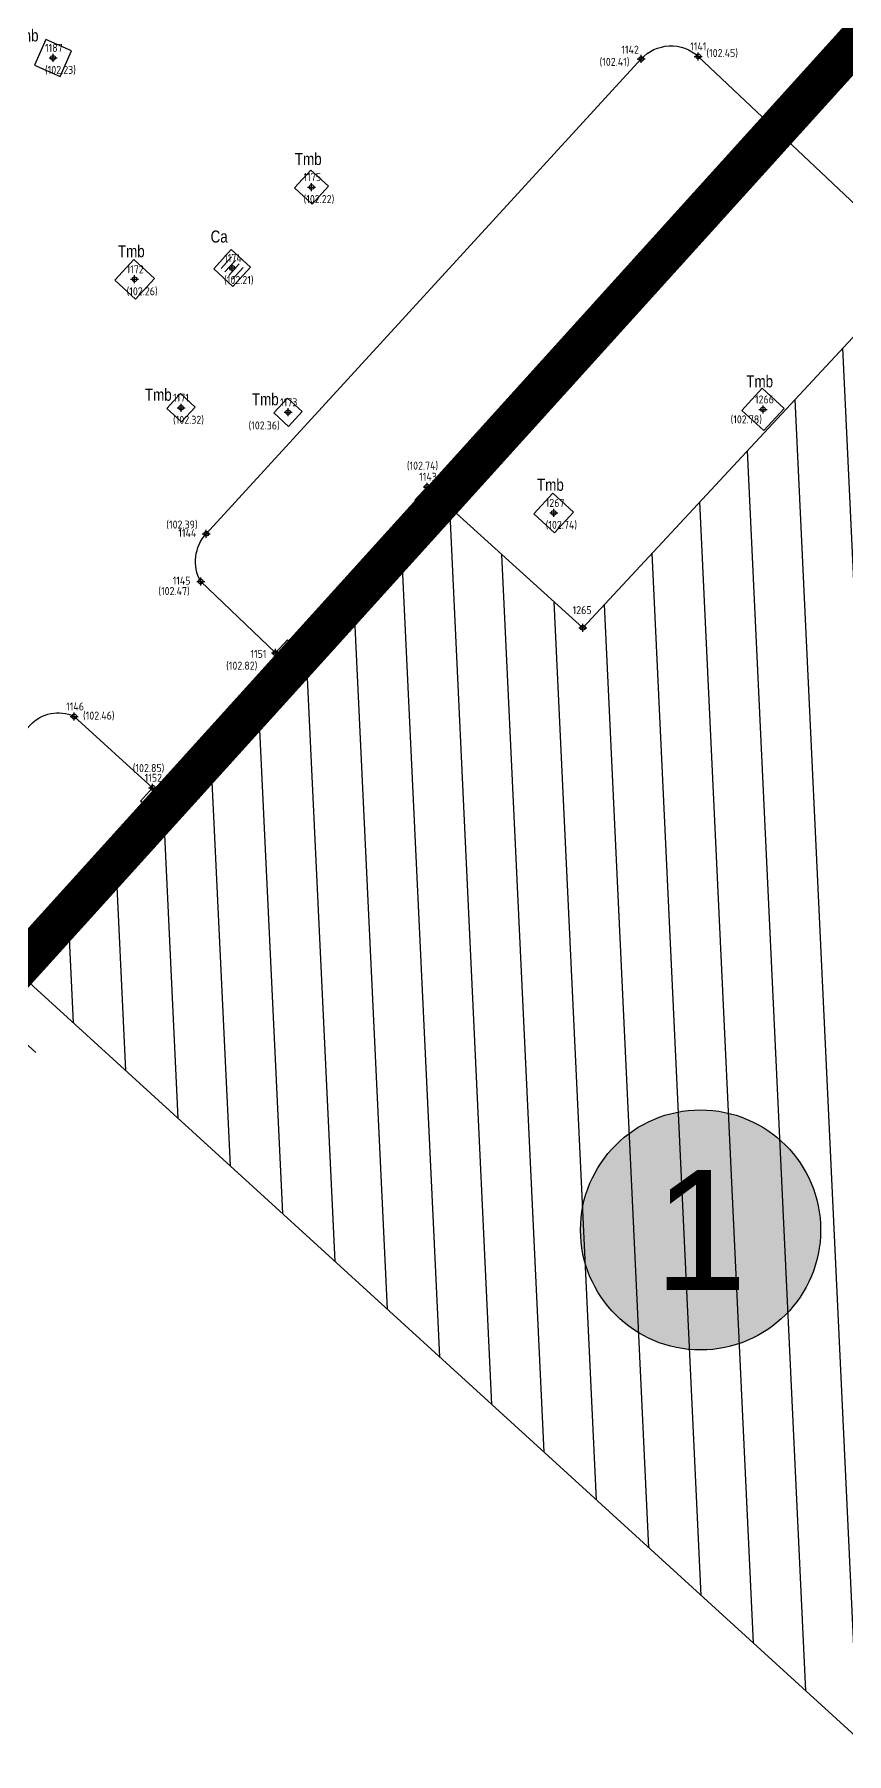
# Model space of a CAD drawing. Extents: x 9555 to 11275, y -8412 to -6382.
# Drawn here: x 10238.75 to 10259.04, y -8103.19 to -8060.23 of the extents above; entities that cross this region are included whole.
import ezdxf
from ezdxf.enums import TextEntityAlignment as Align

# ---------------------------------------------------------------- set-up
doc = ezdxf.new("R2010")
doc.units = 0
doc.header["$MEASUREMENT"] = 0
doc.header["$XCLIPFRAME"] = 2
doc.header["$PDMODE"] = 33
doc.header["$PDSIZE"] = 0.12
doc.linetypes.add('TRATTEGGIATA', pattern=[0.75, 0.5, -0.25])
doc.layers.get('0').update_dxf_attribs({"color": 53, "lineweight": 50})
for name, color, linetype in [('02_CAT', 7, 'Continuous'), ('GEI-Nome_P', 6, 'Continuous'), ('GEI-Punti', 7, 'Continuous'), ('Gei-Punti_3D', 3, 'Continuous'), ('GEI-Quote_P', 3, 'Continuous'), ('GEI-Simboli', 6, 'Continuous'), ('Immagine', 181, 'Continuous'), ('Ril-Aiuola_Retino', 85, 'Continuous'), ('Ril-Fabbr_Num', 7, 'Continuous'), ('Ril-Fabbr_Retino', 8, 'Continuous'), ('Ril-Strada', 4, 'Continuous'), ('Ril-Tomb_CADITOIA-Chiusino', 5, 'Continuous'), ('Ril-Tombino', 5, 'Continuous')]:
    doc.layers.add(name, color=color, linetype=linetype)
doc.layers.add('Ril-Fabbr', color=9, linetype='Continuous', lineweight=30)
doc.layers.add('x Area Rilievo', color=1, linetype='Continuous', lineweight=15)
doc.styles.add('Arial', font='arial.ttf')
doc.styles.add('HELVLA', font='helvl', dxfattribs={"width": 0.8})
doc.styles.get("Standard").update_dxf_attribs({"font": 'isocp.shx'})
picture_1 = doc.add_image_def('image2.png', size_in_pixel=(4950, 3510))
picture_2 = doc.add_image_def('image3.png', size_in_pixel=(3510, 4950))

# ---------------------------------------------------------------- blocks, each defined once
blk = doc.blocks.new('FabbrTeatro-N')
at = {"layer": 'Ril-Fabbr_Num'}
h = blk.add_hatch(color=152, dxfattribs=at)
edge = h.paths.add_edge_path()
edge.add_arc((0, 0), 1, 0, 360)
blk.add_circle((0, 0), 1, dxfattribs=at)
at = {"layer": 'Ril-Fabbr_Num', "style": 'Arial'}
blk.add_attdef('Num', text='', height=1, dxfattribs=at).set_placement((0, 0), align=Align.MIDDLE)
blk = doc.blocks.new('TCa-a')
at = {"layer": 'Ril-Tomb_CADITOIA-Chiusino'}
for p, q in [((-0.15, 0.15), (0.15, 0.15)), ((-0.15, 0.05), (0.15, 0.05)), ((-0.15, -0.05), (0.15, -0.05)), ((-0.15, -0.15), (0.15, -0.15))]:
    blk.add_line(p, q, dxfattribs=at)
blk.add_lwpolyline([(-0.25, -0.25), (0.25, -0.25), (0.25, 0.25), (-0.25, 0.25)], close=True, dxfattribs=at)
blk = doc.blocks.new('-Fgl. 957E Estratto Foglio Intero_PostFR2')
at = {"layer": 'Immagine'}
image = blk.add_image(picture_1, insert=(9917.284, -8422.509), size_in_units=(838.183, 594.348), rotation=0.00109, dxfattribs=at)
image.set_boundary_path([(308.756, 193.629), (4680.161, 3410.458)])
image.dxf.flags = 15
blk = doc.blocks.new('-Fgl. 958 Estratto Foglio Intero_PostFR3')
at = {"layer": 'Immagine'}
image = blk.add_image(picture_2, insert=(9716.786, -8308.175), size_in_units=(1485.814, 2095.379), rotation=-0.001044, dxfattribs=at)
image.set_boundary_path([(486.986, 415.0435), (2987.88, 4584.8433)])
image.dxf.flags = 15
blk = doc.blocks.new('- Fogli_Unione (Estratti_20043_SpostatoComeAll.957E_SuRIL_PostFR1-FR2-FR3 (2021-02-08)')
for name in ['-Fgl. 958 Estratto Foglio Intero_PostFR3', '-Fgl. 957E Estratto Foglio Intero_PostFR2']:
    blk.add_blockref(name, (0, 0))
blk = doc.blocks.new('2493-1_PostFRAZ')
at = {"layer": '02_CAT'}
blk.add_blockref('- Fogli_Unione (Estratti_20043_SpostatoComeAll.957E_SuRIL_PostFR1-FR2-FR3 (2021-02-08)', (2.401, 6.764), dxfattribs=at)

msp = doc.modelspace()

# ---------------------------------------------------------------- hatches: boundary and pattern name
at = {"layer": 'Ril-Aiuola_Retino'}
h = msp.add_hatch(dxfattribs=at)
h.set_pattern_fill('TEXTURE', color=256, scale=3, angle=90)
h.set_pattern_definition([(90, (-1.44, 2.16), (-2.28, 1.32), [0.12, -2.01, 0.09, -0.87, 0.18, -2.13]), (100, (-2.67, 1.59), (-2.85344285, 0.80676137), [0.21, -0.51, 0.27, -1.59, 0.15, -1.98]), (110, (-1.71, 1.29), (-2.20976253, 1.33470954), [0.24, -1.65, 0.21, -1.23, 0.15, -0.96]), (120, (-1.53, 2.16), (-2.5405187, -0.21969256), [0.15, -0.99, 0.12, -1.47, 0.09, -1.95]), (130, (-2.19, 1.32), (-2.16370355, 0.33835917), [0.12, -1.32, 0.09, -0.84, 0.24, -1.53]), (140, (-1.11, 1.77), (-2.35733494, -0.80247865), [0.06, -1.11, 0.15, -1.83, 0.18, -0.93]), (150, (-1.32, 1.86), (-2.23707658, -0.9947303), [0.15, -1.23, 0.06, -1.44, 0.12, -1.11]), (160, (-0.96, 1.53), (-2.15586848, -1.0989227), [0.09, -0.57, 0.18, -0.96, 0.12, -1.32]), (170, (-2.73, 1.68), (-1.6471945, -2.08565344), [0.21, -1.32, 0.09, -1.56, 0.18, -1.47]), (180, (-1.44, 1.86), (-1.11, -2.64), [0.18, -0.93, 0.12, -1.83, 0.06, -1.86]), (190, (-2.37, 1.38), (-1.4514529, -2.4797146), [0.21, -1.17, 0.18, -0.96, 0.21, -2.19]), (200, (-0.66, 1.17), (-0.81691138, -2.40440342), [0.24, -0.78, 0.12, -1.59, 0.18, -1.74]), (210, (-1.02, 0.36), (-0.28492268, -2.86649944), [0.15, -2.01, 0.18, -0.93, 0.21, -1.23]), (220, (-0.36, 1.02), (-0.71266081, -2.79107767), [0.09, -0.66, 0.12, -1.29, 0.24, -1.68]), (230, (-2.76, 0.12), (0.34205688, -2.20596852), [0.18, -1.08, 0.21, -0.93, 0.12, -1.26]), (240, (-0.18, 2.61), (1.2076726, -2.04824972), [0.12, -0.84, 0.24, -1.86, 0.21, -1.71]), (250, (-1.86, 0.63), (1.6242869, -2.37901074), [0.18, -1.26, 0.15, -1.14, 0.12, -1.83]), (260, (-1.14, 0.81), (1.69123165, -2.15644047), [0.27, -0.99, 0.18, -1.35, 0.24, -1.32])])
h.paths.add_polyline_path([(10234.934, -8089.725), (10227.911, -8083.299, 0.365549), (10226.597, -8083.616), (10226.597, -8083.606), (10214.12, -8097.17), (10214.12, -8097.168, 0.445821), (10214.466, -8100.474), (10215.954, -8101.818)])
h.paths.add_polyline_path([(10220.122, -8091.293, -1), (10220.822, -8091.293, -1)], flags=16)
h.paths.add_polyline_path([(10227.645, -8085.633), (10227.092, -8085.126), (10227.599, -8084.574), (10228.152, -8085.08)], flags=16)
h.paths.add_polyline_path([(10228.843, -8085.773), (10228.399, -8085.369), (10228.803, -8084.925), (10229.246, -8085.329)], flags=16)
h.paths.add_polyline_path([(10214.53, -8098.635), (10214.125, -8099.077), (10213.683, -8098.672), (10214.088, -8098.229)], flags=16)
h.paths.add_polyline_path([(10250.74, -8041.621), (10250.74, -8041.621), (10250.74, -8041.621)])
h.paths.add_polyline_path([(10236.131, -8061.595, 0.176421), (10236.418, -8059.361, 0.080733), (10234.724, -8055.148), (10234.241, -8055.674), (10220.928, -8043.425), (10222.018, -8042.254), (10221.757, -8042.017), (10213.714, -8050.859), (10223.246, -8059.641), (10202.658, -8081.428), (10205.004, -8083.525), (10209.386, -8087.612), (10206.157, -8091.145), (10206.829, -8091.759, 0.443731), (10208.681, -8091.535), (10209.011, -8091.175)])
h.paths.add_polyline_path([(10207.276, -8083.358, -1), (10207.026, -8083.358, -1)], flags=16)
h.paths.add_polyline_path([(10227.048, -8058.637, -1), (10227.198, -8058.637, -1)], flags=16)
h.paths.add_polyline_path([(10228.858, -8052.661, -1), (10229.058, -8052.661, -1)], flags=0)
h.paths.add_polyline_path([(10234.454, -8057.516, -1), (10234.653, -8057.516, -1)], flags=16)
h.paths.add_polyline_path([(10207.012, -8090.542), (10207.492, -8090.98), (10207.93, -8090.501), (10207.451, -8090.062)], flags=16)
h.paths.add_polyline_path([(10207.602, -8091.02), (10207.934, -8091.323), (10208.238, -8090.991), (10207.906, -8090.688)], flags=16)
h.paths.add_polyline_path([(10217.77, -8080.694), (10218.04, -8080.399), (10217.634, -8080.027), (10217.364, -8080.322)], flags=16)
h.paths.add_polyline_path([(10221.552, -8074.969), (10221.955, -8074.525), (10222.399, -8074.929), (10221.996, -8075.373)], flags=16)
h.paths.add_polyline_path([(10228.802, -8065.802), (10229.139, -8065.432), (10229.509, -8065.768), (10229.172, -8066.138)], flags=16)
h.paths.add_polyline_path([(10232.065, -8061.461), (10232.583, -8061.932), (10233.054, -8061.414), (10232.536, -8060.943)], flags=16)
h.paths.add_polyline_path([(10235.245, -8058.582), (10235.581, -8058.212), (10235.951, -8058.549), (10235.615, -8058.919)], flags=16)
h.paths.add_polyline_path([(10233.694, -8056.068), (10234.193, -8056.047), (10234.215, -8056.546), (10233.715, -8056.568)], flags=16)
h.paths.add_polyline_path([(10215.851, -8052.115), (10216.12, -8051.819), (10216.416, -8052.088), (10216.147, -8052.384)], flags=16)
edge = h.paths.add_edge_path(flags=16)
edge.add_arc((10231.033, -8055.839), 1.068, 172.3838, 282.3838, ccw=False)
edge.add_arc((10229.745, -8054.654), 1.068, 172.3838, 282.3838, ccw=False)
edge.add_arc((10228.457, -8053.469), 1.068, 172.3838, 282.3838, ccw=False)
edge.add_arc((10227.17, -8052.284), 1.068, 172.3838, 282.3838, ccw=False)
edge.add_arc((10225.882, -8051.1), 1.068, 172.3838, 282.3838, ccw=False)
edge.add_arc((10224.594, -8049.915), 1.068, 172.3838, 282.3838, ccw=False)
edge.add_arc((10223.306, -8048.73), 1.068, 172.3838, 282.3838, ccw=False)
edge.add_arc((10222.018, -8047.545), 1.068, 172.3838, 282.3838, ccw=False)
edge.add_arc((10220.73, -8046.36), 1.068, 172.3838, 282.3838, ccw=False)
edge.add_arc((10219.945, -8045.497), 0.772, 139.2228, 249.2228, ccw=False)
edge.add_arc((10219.966, -8045.448), 0.757, 33.0324, 143.0324, ccw=False)
edge.add_arc((10220.83, -8046.079), 1.068, -7.6162, 102.3838, ccw=False)
edge.add_arc((10222.118, -8047.264), 1.068, -7.6162, 102.3838, ccw=False)
edge.add_arc((10223.406, -8048.449), 1.068, -7.6162, 102.3838, ccw=False)
edge.add_arc((10224.694, -8049.633), 1.068, -7.6162, 102.3838, ccw=False)
edge.add_arc((10225.982, -8050.818), 1.068, -7.6162, 102.3838, ccw=False)
edge.add_arc((10227.27, -8052.003), 1.068, -7.6162, 102.3838, ccw=False)
edge.add_arc((10228.557, -8053.188), 1.068, -7.6162, 102.3838, ccw=False)
edge.add_arc((10229.845, -8054.373), 1.068, -7.6162, 102.3838, ccw=False)
edge.add_arc((10231.133, -8055.558), 1.068, -7.6162, 102.3838, ccw=False)
edge.add_arc((10231.313, -8055.966), 0.918, -93.1623, 16.8377, ccw=False)
at = {"layer": 'Ril-Fabbr_Retino'}
h = msp.add_hatch(dxfattribs=at)
h.set_pattern_fill('ANSI31', color=256, scale=10, angle=47.7, style=2)
edge = h.paths.add_edge_path()
edge.add_line((10305.386, -8054.479), (10290.308, -8040.666))
edge.add_line((10290.308, -8040.666), (10263.029, -8070.6))
edge.add_line((10263.029, -8070.6), (10259.523, -8067.448))
edge.add_line((10259.523, -8067.448), (10252.452, -8075.052))
edge.add_line((10252.452, -8075.052), (10248.671, -8071.632))
edge.add_line((10248.671, -8071.632), (10237.968, -8083.327))
edge.add_line((10237.968, -8083.327), (10271.854, -8114.233))
edge.add_line((10271.854, -8114.233), (10368.885, -8009.057))
edge.add_line((10368.885, -8009.057), (10334.494, -7977.361))
edge.add_line((10334.494, -7977.361), (10323.743, -7989.061))
edge.add_line((10323.743, -7989.061), (10327.592, -7992.561))
edge.add_line((10327.592, -7992.561), (10320.648, -8000.292))
edge.add_line((10320.648, -8000.292), (10324.144, -8003.516))
edge.add_line((10324.144, -8003.516), (10296.805, -8033.49))
edge.add_line((10296.805, -8033.49), (10312.054, -8047.115))
edge.add_line((10305.364, -8054.458), (10310.811, -8048.501))
edge.add_line((10310.811, -8048.501), (10312.054, -8047.115))

# ---------------------------------------------------------------- linework, layer by layer
at = {"layer": 'GEI-Punti'}
for p in [(10239.211, -8060.813), (10253.913, -8060.838), (10255.335, -8060.776), (10245.673, -8064.04), (10243.687, -8066.063), (10241.25, -8066.345), (10242.411, -8069.556), (10256.954, -8069.598), (10245.085, -8069.668), (10248.561, -8071.53), (10251.723, -8072.183), (10243.042, -8072.704), (10242.901, -8073.897), (10252.452, -8075.052), (10244.769, -8075.684), (10239.74, -8077.271), (10241.701, -8079.053)]:
    msp.add_point(p, dxfattribs=at)
at = {"layer": 'Gei-Punti_3D'}
for p in [(10239.211, -8060.813, 102.234), (10253.913, -8060.838, 102.411), (10255.335, -8060.776, 102.449), (10245.673, -8064.04, 102.216), (10243.687, -8066.063, 102.205), (10241.25, -8066.345, 102.262), (10242.411, -8069.556, 102.318), (10256.954, -8069.598, 102.778), (10245.085, -8069.668, 102.358), (10248.561, -8071.53, 102.737), (10251.723, -8072.183, 102.741), (10243.042, -8072.704, 102.39), (10242.901, -8073.897, 102.472), (10244.769, -8075.684, 102.82), (10239.74, -8077.271, 102.463), (10241.701, -8079.053, 102.85)]:
    msp.add_point(p, dxfattribs=at)
at = {"layer": 'GEI-Simboli'}
for p, q in [((10239.111, -8060.813), (10239.311, -8060.813)), ((10239.211, -8060.913), (10239.211, -8060.713)), ((10253.813, -8060.838), (10254.013, -8060.838)), ((10253.913, -8060.938), (10253.913, -8060.738)), ((10255.235, -8060.776), (10255.435, -8060.776)), ((10255.335, -8060.876), (10255.335, -8060.676)), ((10245.673, -8064.14), (10245.673, -8063.94)), ((10245.573, -8064.04), (10245.773, -8064.04)), ((10243.587, -8066.063), (10243.787, -8066.063)), ((10243.687, -8066.163), (10243.687, -8065.963)), ((10241.15, -8066.345), (10241.35, -8066.345)), ((10241.25, -8066.445), (10241.25, -8066.245)), ((10242.311, -8069.556), (10242.511, -8069.556)), ((10242.411, -8069.655), (10242.411, -8069.456)), ((10245.085, -8069.768), (10245.085, -8069.568)), ((10256.954, -8069.698), (10256.954, -8069.498)), ((10244.985, -8069.668), (10245.185, -8069.668)), ((10256.854, -8069.598), (10257.054, -8069.598)), ((10248.461, -8071.53), (10248.661, -8071.53)), ((10248.561, -8071.631), (10248.561, -8071.431)), ((10251.723, -8072.283), (10251.723, -8072.083)), ((10251.623, -8072.183), (10251.823, -8072.183)), ((10242.942, -8072.704), (10243.142, -8072.704)), ((10243.042, -8072.804), (10243.042, -8072.604)), ((10242.901, -8073.997), (10242.901, -8073.797)), ((10242.801, -8073.897), (10243.001, -8073.897)), ((10252.352, -8075.052), (10252.552, -8075.052)), ((10252.452, -8075.152), (10252.452, -8074.952)), ((10244.769, -8075.784), (10244.769, -8075.584)), ((10244.669, -8075.684), (10244.869, -8075.684)), ((10239.64, -8077.271), (10239.84, -8077.271)), ((10239.74, -8077.371), (10239.74, -8077.171)), ((10241.701, -8079.153), (10241.701, -8078.953)), ((10241.601, -8079.053), (10241.801, -8079.053))]:
    msp.add_line(p, q, dxfattribs=at)
at = {"layer": 'Ril-Fabbr'}
msp.add_lwpolyline([(10305.386, -8054.479), (10290.308, -8040.666), (10263.029, -8070.6), (10259.523, -8067.448), (10252.452, -8075.052), (10248.671, -8071.632), (10237.968, -8083.327), (10271.854, -8114.233), (10368.885, -8009.057), (10334.494, -7977.361), (10323.743, -7989.061), (10327.592, -7992.561), (10320.648, -8000.292), (10324.144, -8003.516), (10296.805, -8033.49), (10312.054, -8047.115)], dxfattribs=at)
at = {"layer": 'Ril-Fabbr', "color": 7}
for points in [[(10248.368, -8071.964), (10248.257, -8071.862), (10248.561, -8071.53), (10248.671, -8071.632)], [(10244.874, -8075.781), (10244.769, -8075.684), (10245.073, -8075.352), (10245.178, -8075.449)], [(10241.495, -8079.473), (10241.397, -8079.385), (10241.701, -8079.053), (10241.798, -8079.141)]]:
    msp.add_lwpolyline(points, dxfattribs=at)
at = {"layer": 'Ril-Strada'}
for points in [[(10244.769, -8075.684), (10242.901, -8073.897, -0.322771), (10243.042, -8072.704), (10253.913, -8060.838, -0.414451), (10255.335, -8060.776), (10262.942, -8067.95), (10268.029, -8062.345, -0.354433), (10268.872, -8062.215), (10269.366, -8062.544)], [(10238.779, -8085.671), (10235.066, -8082.315, -0.410183), (10235.032, -8081.432), (10238.641, -8077.487, -0.329263), (10239.74, -8077.271), (10241.701, -8079.053)]]:
    msp.add_lwpolyline(points, format="xyb", dxfattribs=at)
at = {"layer": 'Ril-Tombino'}
for points in [[(10238.75, -8060.994), (10239.392, -8061.274), (10239.672, -8060.633), (10239.03, -8060.352)], [(10245.249, -8064.059), (10245.691, -8064.464), (10246.097, -8064.022), (10245.655, -8063.616)], [(10240.756, -8066.366), (10241.271, -8066.839), (10241.745, -8066.324), (10241.229, -8065.85)], [(10256.424, -8069.621), (10256.977, -8070.128), (10257.484, -8069.576), (10256.932, -8069.069)], [(10242.058, -8069.571), (10242.426, -8069.909), (10242.764, -8069.54), (10242.396, -8069.202)], [(10244.732, -8069.683), (10245.1, -8070.021), (10245.438, -8069.652), (10245.07, -8069.314)], [(10251.228, -8072.205), (10251.744, -8072.678), (10252.217, -8072.162), (10251.702, -8071.689)]]:
    msp.add_lwpolyline(points, close=True, dxfattribs=at)
at = {"layer": 'x Area Rilievo', "linetype": 'TRATTEGGIATA', "lineweight": 0, "ltscale": 10, "const_width": 1}
msp.add_lwpolyline([(10561.071, -7840.391), (10415.946, -7709.147), (10326.96, -7738.791), (10288.996, -7748.932), (10283.895, -7766.399), (10280.736, -7779.083), (10263.249, -7802.296), (10149.988, -7927.536), (10182.712, -7957.129), (10084.037, -8066.241), (10054.064, -8039.135), (10024.505, -8071.821), (10019.775, -8077.051), (10070.409, -8122.842), (10149.878, -8034.968), (10222.804, -8100.918), (10229.342, -8093.529), (10229.342, -8093.529), (10397.888, -7907.157), (10402.978, -7911.76), (10454.44, -7958.3)], close=True, dxfattribs=at)

# ---------------------------------------------------------------- block references
at = {"layer": '02_CAT'}
msp.add_blockref('2493-1_PostFRAZ', (0, 0), dxfattribs=at)
at = {"layer": 'Ril-Fabbr_Num', "xscale": 3, "yscale": 3, "zscale": 3}
msp.add_blockref('FabbrTeatro-N', (10255.394, -8090.103), dxfattribs=at).add_auto_attribs({'Num': '1'})
at = {"layer": 'Ril-Tomb_CADITOIA-Chiusino', "xscale": 1.299999999991, "yscale": 1.299999999991, "zscale": 1.299999999991, "rotation": 227.4841641172163}
msp.add_blockref('TCa-a', (10243.687, -8066.063), dxfattribs=at)

# ---------------------------------------------------------------- texts
at = {"layer": 'GEI-Nome_P'}
for s, p in [('1187', (10239.011, -8060.663)), ('1142', (10253.414, -8060.708)), ('1141', (10255.135, -8060.626)), ('1175', (10245.473, -8063.89)), ('1174', (10243.487, -8065.913)), ('1172', (10241.05, -8066.195)), ('1171', (10242.211, -8069.405)), ('1173', (10244.885, -8069.518)), ('1266', (10256.754, -8069.448)), ('1143', (10248.361, -8071.381)), ('1267', (10251.523, -8072.033)), ('1144', (10242.343, -8072.784)), ('1145', (10242.202, -8073.976)), ('1265', (10252.196, -8074.713)), ('1151', (10244.145, -8075.807)), ('1146', (10239.54, -8077.121)), ('1152', (10241.501, -8078.903))]:
    msp.add_text(s, height=0.2, dxfattribs=at).set_placement(p)
at = {"layer": 'GEI-Quote_P'}
for s, p in [('(102.41)', (10252.869, -8061.012)), ('(102.45)', (10255.54, -8060.791)), ('(102.23)', (10239.011, -8061.213)), ('(102.22)', (10245.473, -8064.44)), ('(102.26)', (10241.05, -8066.745)), ('(102.21)', (10243.487, -8066.463)), ('(102.32)', (10242.211, -8069.956)), ('(102.36)', (10244.097, -8070.098)), ('(102.78)', (10256.144, -8069.946)), ('(102.74)', (10248.053, -8071.102)), ('(102.39)', (10242.043, -8072.575)), ('(102.74)', (10251.523, -8072.583)), ('(102.47)', (10241.843, -8074.237)), ('(102.82)', (10243.537, -8076.101)), ('(102.46)', (10239.961, -8077.349)), ('(102.85)', (10241.204, -8078.66))]:
    msp.add_text(s, height=0.2, dxfattribs=at).set_placement(p)
at = {"layer": 'Ril-Tomb_CADITOIA-Chiusino', "style": 'HELVLA', "width": 0.8}
msp.add_text('Ca', height=0.3, dxfattribs=at).set_placement((10243.363, -8065.277), align=Align.MIDDLE)
at = {"layer": 'Ril-Tombino', "style": 'HELVLA', "width": 0.8}
msp.add_text('Tmb', height=0.3, rotation=0.7465, dxfattribs=at).set_placement((10238.513, -8060.249), align=Align.MIDDLE)
for p in [(10245.59, -8063.333), (10241.167, -8065.638), (10241.842, -8069.225), (10256.871, -8068.891), (10244.516, -8069.338), (10251.64, -8071.476)]:
    msp.add_text('Tmb', height=0.3, dxfattribs=at).set_placement(p, align=Align.MIDDLE)

doc.saveas('drawing.dxf')
